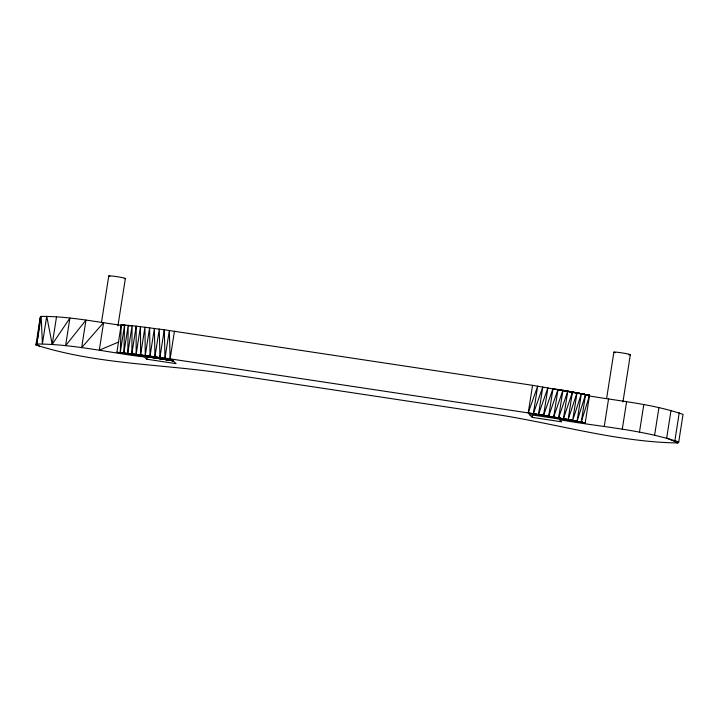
<?xml version="1.0" encoding="UTF-8"?>
<svg xmlns="http://www.w3.org/2000/svg" width="719" height="719" viewBox="0 0 719 719"><rect width="100%" height="100%" fill="white"/><g stroke="black" fill="none" stroke-linecap="round" stroke-linejoin="round"><path stroke-width="1.08" d="M116.891 352.274L170.115 358.862L172.911 360.731L136.152 354.233L136.179 326.147L121.214 324.691L116.891 352.274L172.911 360.731L176.056 363.634L146.667 359.203L144.267 356.983C108.551 352.607 72.979 344.122 36.858 343.988L35.95 344.976C95.321 364.003 158.324 363.967 219.61 372.703L495.103 414.279C556.066 423.518 615.832 441.933 677.837 442.958L678.727 441.978L683.05 414.387C652.412 403.844 619.562 401.22 587.756 395.675M131.856 353.739L132.089 325.707L127.766 353.29L172.911 360.731L165.011 358.098L164.265 329.778L136.179 326.147L131.856 353.739L172.911 360.731L159.951 357.361L159.276 329.068L154.953 356.66L172.911 360.731L120.262 352.562L121.214 324.691L125.609 325.356M127.766 353.29L128.216 325.312L123.893 352.903L172.911 360.731L150.055 355.986L149.597 327.774L145.274 355.357L172.911 360.731L140.636 354.773L140.475 326.651L136.152 354.233M123.893 352.903L124.585 324.979L120.262 352.562M532.464 414.135L532.339 417.397L561.719 421.837L559.319 419.617C599.017 426.888 640.269 429.216 678.727 441.978M146.883 355.896L146.667 359.203L147.188 355.896M39.734 346.666L36.858 343.988L40.273 317.385L41.181 316.405C68.413 316.189 95.339 321.842 122.248 325.428M40.273 317.385L35.95 344.976L36.921 341.867M36.858 343.988L41.181 316.405L42.403 343.781L46.726 316.189L52.199 344.356L69.905 318.104L65.582 345.695L85.956 320.099L81.642 347.681L103.599 322.615L99.276 350.198L118.797 341.965M52.199 344.356L56.522 316.773M101.541 322.094L108.776 275.916M117.952 325.779L125.358 278.496M140.636 354.773L144.95 327.19L145.274 355.357M150.055 355.986L154.378 328.403L154.953 356.66M159.951 357.361L164.265 329.778L532.554 385.321L589.517 395.36L585.203 422.943L529.184 414.495L532.339 417.397L532.851 414.09M165.011 358.098L169.333 330.515L170.115 358.862L533.354 413.686L585.203 422.943L528.24 412.904L532.554 385.321M170.115 358.862L174.438 331.279M581.231 422.125L589.517 395.36L585.554 394.56L581.231 422.125L585.203 422.943L533.354 413.686L537.677 386.121L528.24 412.904M580.7 394.03L589.517 395.36L577.006 392.871L572.684 420.435L581.374 393.724L577.06 421.28L585.203 422.943L538.486 414.486L542.8 386.93L533.354 413.686M543.6 415.312L552.992 388.584L589.517 395.36L572.459 392.017L568.145 419.581L585.203 422.943L543.6 415.312L547.914 387.748L538.486 414.486M548.678 416.148L558.007 389.437L589.517 395.36L567.767 391.154L563.453 418.719L585.203 422.943L548.678 416.148L552.992 388.584M589.517 395.36L562.941 390.291L558.627 417.856L585.203 422.943L553.693 416.993L558.007 389.437M606.629 398.362L613.909 352.058A8.394 0.512 8.9 0 1 623.382 353.11A8.394 0.512 8.9 0 1 630.293 354.782L629.682 354.818A8.394 0.512 8.9 0 1 628.559 354.755M604.257 426.403L608.58 398.811M622.942 401.93L630.347 354.656M622.277 429.27L626.591 401.678M639.443 432.29L643.766 404.707M654.596 435.265L658.919 407.682M671.025 410.405L666.702 437.988L677.837 442.958L674.934 440.28L679.257 412.697M577.06 421.28L585.554 394.56M568.145 419.581L577.006 392.871M563.453 418.719L572.459 392.017M558.627 417.856L567.767 391.154M553.693 416.993L562.941 390.291M127.802 325.689L129.995 326.013M615.401 352.678A8.394 0.512 8.9 0 1 613.855 352.193M109.917 276.357A8.394 0.512 8.9 0 1 116.999 276.68A8.394 0.512 8.9 0 1 124.279 278.595"/></g></svg>
